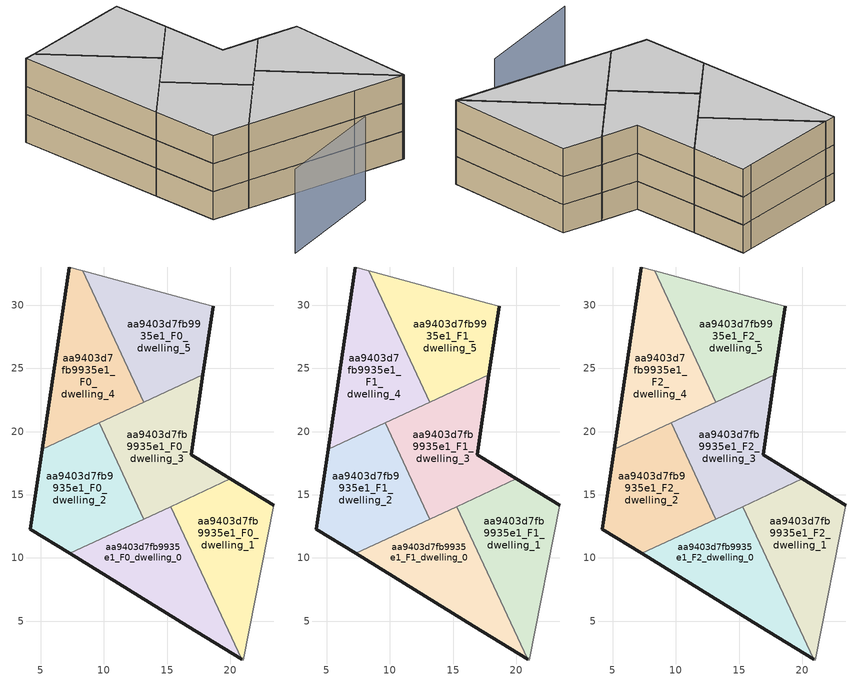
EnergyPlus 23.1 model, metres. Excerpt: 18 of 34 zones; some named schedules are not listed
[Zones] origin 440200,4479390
aa9403d7fb9935e1_F0_dwelling_0
 floor ground (EU_floor_Construction): 20.92,1.99 15.3,14.07 7.31,10.35 16.65,4.6 z0
 wall outside (EU_wall_Construction): 20.92,1.99 16.65,4.6 7.31,10.35 z0:3
 wall to aa9403d7fb9935e1_F0_dwelling_1 (EU_wall_Construction): 15.3,14.07 20.92,1.99 z0:3
 wall to aa9403d7fb9935e1_F0_dwelling_2 (EU_wall_Construction): 7.31,10.35 13.17,13.08 z0:3
 wall to aa9403d7fb9935e1_F0_dwelling_3 (EU_wall_Construction): 13.17,13.08 15.3,14.07 z0:3
aa9403d7fb9935e1_F0_dwelling_1
 floor ground (EU_floor_Construction): 21.02,1.92 23.43,14.16 20.02,16.26 15.3,14.07 20.92,1.99 z0
 wall outside (EU_wall_Construction): 20.02,16.26 23.43,14.16 z0:3
 wall adiabatic (EU_wall_Construction): 23.43,14.16 21.02,1.92 20.92,1.99 z0:3
 wall to aa9403d7fb9935e1_F0_dwelling_3 (EU_wall_Construction): 15.3,14.07 20.02,16.26 z0:3
aa9403d7fb9935e1_F0_dwelling_2
 floor ground (EU_floor_Construction): 13.17,13.08 9.64,20.68 5.12,18.58 4.18,12.27 7.31,10.35 z0
 wall outside (EU_wall_Construction): 7.31,10.35 4.18,12.27 5.12,18.58 z0:3
 wall to aa9403d7fb9935e1_F0_dwelling_3 (EU_wall_Construction): 9.64,20.68 13.17,13.08 z0:3
 wall to aa9403d7fb9935e1_F0_dwelling_4 (EU_wall_Construction): 5.12,18.58 9.64,20.68 z0:3
aa9403d7fb9935e1_F0_dwelling_3
 floor ground (EU_floor_Construction): 20.02,16.26 16.9,18.18 17.84,24.49 9.64,20.68 13.17,13.08 z0
 wall outside (EU_wall_Construction): 17.84,24.49 16.9,18.18 20.02,16.26 z0:3
 wall to aa9403d7fb9935e1_F0_dwelling_5 (EU_wall_Construction): 13.16,22.32 17.84,24.49 z0:3
 wall to aa9403d7fb9935e1_F0_dwelling_4 (EU_wall_Construction): 9.64,20.68 13.16,22.32 z0:3
aa9403d7fb9935e1_F0_dwelling_4
 floor ground (EU_floor_Construction): 13.16,22.32 8.32,32.73 7.27,33.02 5.12,18.58 z0
 wall outside (EU_wall_Construction): 5.12,18.58 7.27,33.02 z0:3
 wall adiabatic (EU_wall_Construction): 7.27,33.02 8.32,32.73 z0:3
 wall to aa9403d7fb9935e1_F0_dwelling_5 (EU_wall_Construction): 8.32,32.73 13.16,22.32 z0:3
aa9403d7fb9935e1_F0_dwelling_5
 floor ground (EU_floor_Construction): 17.84,24.49 18.65,29.92 17.76,30.16 8.32,32.73 13.16,22.32 z0
 wall outside (EU_wall_Construction): 18.65,29.92 17.84,24.49 z0:3
 wall adiabatic (EU_wall_Construction): 8.32,32.73 17.76,30.16 18.65,29.92 z0:3
aa9403d7fb9935e1_F1_dwelling_0
 floor to aa9403d7fb9935e1_F0_dwelling_0 (EU_floor_Construction): 20.92,1.99 15.3,14.07 7.31,10.35 16.65,4.6 z3
 wall outside (EU_wall_Construction): 20.92,1.99 16.65,4.6 7.31,10.35 z3:6
 wall to aa9403d7fb9935e1_F1_dwelling_1 (EU_wall_Construction): 15.3,14.07 20.92,1.99 z3:6
 wall to aa9403d7fb9935e1_F1_dwelling_2 (EU_wall_Construction): 7.31,10.35 13.17,13.08 z3:6
 wall to aa9403d7fb9935e1_F1_dwelling_3 (EU_wall_Construction): 13.17,13.08 15.3,14.07 z3:6
aa9403d7fb9935e1_F1_dwelling_1
 floor to aa9403d7fb9935e1_F0_dwelling_1 (EU_floor_Construction): 21.02,1.92 23.43,14.16 20.02,16.26 15.3,14.07 20.92,1.99 z3
 wall outside (EU_wall_Construction): 20.02,16.26 23.43,14.16 z3:6
 wall adiabatic (EU_wall_Construction): 23.43,14.16 21.02,1.92 20.92,1.99 z3:6
 wall to aa9403d7fb9935e1_F1_dwelling_3 (EU_wall_Construction): 15.3,14.07 20.02,16.26 z3:6
aa9403d7fb9935e1_F1_dwelling_2
 floor to aa9403d7fb9935e1_F0_dwelling_2 (EU_floor_Construction): 13.17,13.08 9.64,20.68 5.12,18.58 4.18,12.27 7.31,10.35 z3
 wall outside (EU_wall_Construction): 7.31,10.35 4.18,12.27 5.12,18.58 z3:6
 wall to aa9403d7fb9935e1_F1_dwelling_3 (EU_wall_Construction): 9.64,20.68 13.17,13.08 z3:6
 wall to aa9403d7fb9935e1_F1_dwelling_4 (EU_wall_Construction): 5.12,18.58 9.64,20.68 z3:6
aa9403d7fb9935e1_F1_dwelling_3
 floor to aa9403d7fb9935e1_F0_dwelling_3 (EU_floor_Construction): 20.02,16.26 16.9,18.18 17.84,24.49 9.64,20.68 13.17,13.08 z3
 wall outside (EU_wall_Construction): 17.84,24.49 16.9,18.18 20.02,16.26 z3:6
 wall to aa9403d7fb9935e1_F1_dwelling_5 (EU_wall_Construction): 13.16,22.32 17.84,24.49 z3:6
 wall to aa9403d7fb9935e1_F1_dwelling_4 (EU_wall_Construction): 9.64,20.68 13.16,22.32 z3:6
aa9403d7fb9935e1_F1_dwelling_4
 floor to aa9403d7fb9935e1_F0_dwelling_4 (EU_floor_Construction): 13.16,22.32 8.32,32.73 7.27,33.02 5.12,18.58 z3
 wall outside (EU_wall_Construction): 5.12,18.58 7.27,33.02 z3:6
 wall adiabatic (EU_wall_Construction): 7.27,33.02 8.32,32.73 z3:6
 wall to aa9403d7fb9935e1_F1_dwelling_5 (EU_wall_Construction): 8.32,32.73 13.16,22.32 z3:6
aa9403d7fb9935e1_F1_dwelling_5
 floor to aa9403d7fb9935e1_F0_dwelling_5 (EU_floor_Construction): 17.84,24.49 18.65,29.92 17.76,30.16 8.32,32.73 13.16,22.32 z3
 wall outside (EU_wall_Construction): 18.65,29.92 17.84,24.49 z3:6
 wall adiabatic (EU_wall_Construction): 8.32,32.73 17.76,30.16 18.65,29.92 z3:6
aa9403d7fb9935e1_F2_dwelling_0
 floor to aa9403d7fb9935e1_F1_dwelling_0 (EU_floor_Construction): 20.92,1.99 15.3,14.07 7.31,10.35 16.65,4.6 z6
 wall outside (EU_wall_Construction): 20.92,1.99 16.65,4.6 7.31,10.35 z6:9
 wall to aa9403d7fb9935e1_F2_dwelling_1 (EU_wall_Construction): 15.3,14.07 20.92,1.99 z6:9
 wall to aa9403d7fb9935e1_F2_dwelling_2 (EU_wall_Construction): 7.31,10.35 13.17,13.08 z6:9
 wall to aa9403d7fb9935e1_F2_dwelling_3 (EU_wall_Construction): 13.17,13.08 15.3,14.07 z6:9
 ceiling to aa9403d7fb9935e1_F3_dwelling_0 (EU_floor_Construction): 15.3,14.07 20.92,1.99 16.65,4.6 7.31,10.35 z9
aa9403d7fb9935e1_F2_dwelling_1
 floor to aa9403d7fb9935e1_F1_dwelling_1 (EU_floor_Construction): 21.02,1.92 23.43,14.16 20.02,16.26 15.3,14.07 20.92,1.99 z6
 wall outside (EU_wall_Construction): 20.02,16.26 23.43,14.16 z6:9
 wall adiabatic (EU_wall_Construction): 23.43,14.16 21.02,1.92 20.92,1.99 z6:9
 wall to aa9403d7fb9935e1_F2_dwelling_3 (EU_wall_Construction): 15.3,14.07 20.02,16.26 z6:9
 ceiling to aa9403d7fb9935e1_F3_dwelling_1 (EU_floor_Construction): 23.43,14.16 21.02,1.92 20.92,1.99 15.3,14.07 20.02,16.26 z9
aa9403d7fb9935e1_F2_dwelling_2
 floor to aa9403d7fb9935e1_F1_dwelling_2 (EU_floor_Construction): 13.17,13.08 9.64,20.68 5.12,18.58 4.18,12.27 7.31,10.35 z6
 wall outside (EU_wall_Construction): 7.31,10.35 4.18,12.27 5.12,18.58 z6:9
 wall to aa9403d7fb9935e1_F2_dwelling_3 (EU_wall_Construction): 9.64,20.68 13.17,13.08 z6:9
 wall to aa9403d7fb9935e1_F2_dwelling_4 (EU_wall_Construction): 5.12,18.58 9.64,20.68 z6:9
 ceiling to aa9403d7fb9935e1_F3_dwelling_2 (EU_floor_Construction): 9.64,20.68 13.17,13.08 7.31,10.35 4.18,12.27 5.12,18.58 z9
aa9403d7fb9935e1_F2_dwelling_3
 floor to aa9403d7fb9935e1_F1_dwelling_3 (EU_floor_Construction): 20.02,16.26 16.9,18.18 17.84,24.49 9.64,20.68 13.17,13.08 z6
 wall outside (EU_wall_Construction): 17.84,24.49 16.9,18.18 20.02,16.26 z6:9
 wall to aa9403d7fb9935e1_F2_dwelling_5 (EU_wall_Construction): 13.16,22.32 17.84,24.49 z6:9
 wall to aa9403d7fb9935e1_F2_dwelling_4 (EU_wall_Construction): 9.64,20.68 13.16,22.32 z6:9
 ceiling to aa9403d7fb9935e1_F3_dwelling_3 (EU_floor_Construction): 17.84,24.49 16.9,18.18 20.02,16.26 13.17,13.08 9.64,20.68 z9
aa9403d7fb9935e1_F2_dwelling_4
 floor to aa9403d7fb9935e1_F1_dwelling_4 (EU_floor_Construction): 13.16,22.32 8.32,32.73 7.27,33.02 5.12,18.58 z6
 wall outside (EU_wall_Construction): 5.12,18.58 7.27,33.02 z6:9
 wall adiabatic (EU_wall_Construction): 7.27,33.02 8.32,32.73 z6:9
 wall to aa9403d7fb9935e1_F2_dwelling_5 (EU_wall_Construction): 8.32,32.73 13.16,22.32 z6:9
 ceiling to aa9403d7fb9935e1_F3_dwelling_4 (EU_floor_Construction): 8.32,32.73 13.16,22.32 5.12,18.58 7.27,33.02 z9
aa9403d7fb9935e1_F2_dwelling_5
 floor to aa9403d7fb9935e1_F1_dwelling_5 (EU_floor_Construction): 17.84,24.49 18.65,29.92 17.76,30.16 8.32,32.73 13.16,22.32 z6
 wall outside (EU_wall_Construction): 18.65,29.92 17.84,24.49 z6:9
 wall adiabatic (EU_wall_Construction): 8.32,32.73 17.76,30.16 18.65,29.92 z6:9
 ceiling to aa9403d7fb9935e1_F3_dwelling_5 (EU_floor_Construction): 17.76,30.16 18.65,29.92 17.84,24.49 13.16,22.32 8.32,32.73 z9
shading: 2.87,3.25 13.38,1.77 z0:9
[Building]
EU S2 Campaign: North Axis=0; Terrain=City; Solar Distribution=FullExterior
[Site:Location]
Madrid: Latitude=40.5; Longitude=-3.5; Time Zone=1; Elevation=609
[SizingPeriod:WeatherFileDays]
AnnualSizingPeriod: Begin Month=1; Begin Day of Month=1; End Month=12; End Day of Month=31; Day of Week for Start Day=Monday; Use Weather File Daylight Saving Period=No; Use Weather File Rain and Snow Indicators=No
[MATERIAL]
EU_InternalMass_Material: Roughness=MediumRough; Thickness=0.1; Conductivity=1; Density=1800; Specific Heat=900; Thermal Absorptance=0.9; Solar Absorptance=0.7; Visible Absorptance=0.7
[MATERIAL:NOMASS] Roughness=MediumRough; Thermal Absorptance=0.9; Solar Absorptance=0.7; Visible Absorptance=0.7
Name | Thermal Resistance
EU_wall_NoMass | 2.16768
EU_floor_NoMass | 1.14339
[CONSTRUCTION]
EU_wall_Construction: EU_wall_NoMass
EU_floor_Construction: EU_floor_NoMass
EU_InternalMass_Construction: EU_InternalMass_Material
[ZONE] Type=1; Multiplier=1; Ceiling Height=autocalculate; Floor Area=autocalculate; Part of Total Floor Area=Yes
Name | Volume
aa9403d7fb9935e1_F0_dwelling_0; aa9403d7fb9935e1_F1_dwelling_0; aa9403d7fb9935e1_F2_dwelling_0 | 176.343
aa9403d7fb9935e1_F0_dwelling_1; aa9403d7fb9935e1_F1_dwelling_1; aa9403d7fb9935e1_F2_dwelling_1 | 176.319
aa9403d7fb9935e1_F0_dwelling_2; aa9403d7fb9935e1_F1_dwelling_2; aa9403d7fb9935e1_F2_dwelling_2 | 176.321
aa9403d7fb9935e1_F0_dwelling_3; aa9403d7fb9935e1_F1_dwelling_3; aa9403d7fb9935e1_F2_dwelling_3 | 176.305
aa9403d7fb9935e1_F0_dwelling_4; aa9403d7fb9935e1_F1_dwelling_4; aa9403d7fb9935e1_F2_dwelling_4 | 176.322
aa9403d7fb9935e1_F0_dwelling_5; aa9403d7fb9935e1_F1_dwelling_5; aa9403d7fb9935e1_F2_dwelling_5 | 176.31
[INTERNALMASS] Construction=EU_InternalMass_Construction
Name | Zone or ZoneList | Surface Area
aa9403d7fb9935e1_F0_dwelling_0_EU_InternalMass | aa9403d7fb9935e1_F0_dwelling_0 | 58.7687
aa9403d7fb9935e1_F0_dwelling_1_EU_InternalMass | aa9403d7fb9935e1_F0_dwelling_1 | 58.7722
aa9403d7fb9935e1_F0_dwelling_2_EU_InternalMass | aa9403d7fb9935e1_F0_dwelling_2 | 58.775
aa9403d7fb9935e1_F0_dwelling_3_EU_InternalMass | aa9403d7fb9935e1_F0_dwelling_3 | 58.768
aa9403d7fb9935e1_F0_dwelling_4_EU_InternalMass | aa9403d7fb9935e1_F0_dwelling_4 | 58.7721
aa9403d7fb9935e1_F0_dwelling_5_EU_InternalMass | aa9403d7fb9935e1_F0_dwelling_5 | 58.7691
aa9403d7fb9935e1_F1_dwelling_0_EU_InternalMass | aa9403d7fb9935e1_F1_dwelling_0 | 58.7687
aa9403d7fb9935e1_F1_dwelling_1_EU_InternalMass | aa9403d7fb9935e1_F1_dwelling_1 | 58.7722
aa9403d7fb9935e1_F1_dwelling_2_EU_InternalMass | aa9403d7fb9935e1_F1_dwelling_2 | 58.775
aa9403d7fb9935e1_F1_dwelling_3_EU_InternalMass | aa9403d7fb9935e1_F1_dwelling_3 | 58.768
aa9403d7fb9935e1_F1_dwelling_4_EU_InternalMass | aa9403d7fb9935e1_F1_dwelling_4 | 58.7721
aa9403d7fb9935e1_F1_dwelling_5_EU_InternalMass | aa9403d7fb9935e1_F1_dwelling_5 | 58.7691
aa9403d7fb9935e1_F2_dwelling_0_EU_InternalMass | aa9403d7fb9935e1_F2_dwelling_0 | 58.7687
aa9403d7fb9935e1_F2_dwelling_1_EU_InternalMass | aa9403d7fb9935e1_F2_dwelling_1 | 58.7722
aa9403d7fb9935e1_F2_dwelling_2_EU_InternalMass | aa9403d7fb9935e1_F2_dwelling_2 | 58.775
aa9403d7fb9935e1_F2_dwelling_3_EU_InternalMass | aa9403d7fb9935e1_F2_dwelling_3 | 58.768
aa9403d7fb9935e1_F2_dwelling_4_EU_InternalMass | aa9403d7fb9935e1_F2_dwelling_4 | 58.7721
aa9403d7fb9935e1_F2_dwelling_5_EU_InternalMass | aa9403d7fb9935e1_F2_dwelling_5 | 58.7691
[OTHEREQUIPMENT] Fuel Type=Electricity; Design Level Calculation Method=Watts/Area; Power per Zone Floor Area=1; Fraction Latent=0; Fraction Radiant=0; Fraction Lost=0; Carbon Dioxide Generation Rate=0; EndUse Subcategory=EU_Step8_InternalGains
Name | Zone or ZoneList or Space or SpaceList | Schedule
EU_Step8_InternalGain_aa9403d7fb9935e1_F0_dwelling_0_f000 | aa9403d7fb9935e1_F0_dwelling_0 | EU_Step8_GainSchedule_aa9403d7fb9935e1_F0_dwelling_0_f000
EU_Step8_InternalGain_aa9403d7fb9935e1_F0_dwelling_1_f000 | aa9403d7fb9935e1_F0_dwelling_1 | EU_Step8_GainSchedule_aa9403d7fb9935e1_F0_dwelling_1_f000
EU_Step8_InternalGain_aa9403d7fb9935e1_F0_dwelling_2_f000 | aa9403d7fb9935e1_F0_dwelling_2 | EU_Step8_GainSchedule_aa9403d7fb9935e1_F0_dwelling_2_f000
EU_Step8_InternalGain_aa9403d7fb9935e1_F0_dwelling_3_f000 | aa9403d7fb9935e1_F0_dwelling_3 | EU_Step8_GainSchedule_aa9403d7fb9935e1_F0_dwelling_3_f000
EU_Step8_InternalGain_aa9403d7fb9935e1_F0_dwelling_4_f000 | aa9403d7fb9935e1_F0_dwelling_4 | EU_Step8_GainSchedule_aa9403d7fb9935e1_F0_dwelling_4_f000
EU_Step8_InternalGain_aa9403d7fb9935e1_F0_dwelling_5_f000 | aa9403d7fb9935e1_F0_dwelling_5 | EU_Step8_GainSchedule_aa9403d7fb9935e1_F0_dwelling_5_f000
EU_Step8_InternalGain_aa9403d7fb9935e1_F1_dwelling_0_f000 | aa9403d7fb9935e1_F1_dwelling_0 | EU_Step8_GainSchedule_aa9403d7fb9935e1_F1_dwelling_0_f000
EU_Step8_InternalGain_aa9403d7fb9935e1_F1_dwelling_1_f000 | aa9403d7fb9935e1_F1_dwelling_1 | EU_Step8_GainSchedule_aa9403d7fb9935e1_F1_dwelling_1_f000
EU_Step8_InternalGain_aa9403d7fb9935e1_F1_dwelling_2_f000 | aa9403d7fb9935e1_F1_dwelling_2 | EU_Step8_GainSchedule_aa9403d7fb9935e1_F1_dwelling_2_f000
EU_Step8_InternalGain_aa9403d7fb9935e1_F1_dwelling_3_f000 | aa9403d7fb9935e1_F1_dwelling_3 | EU_Step8_GainSchedule_aa9403d7fb9935e1_F1_dwelling_3_f000
EU_Step8_InternalGain_aa9403d7fb9935e1_F1_dwelling_4_f000 | aa9403d7fb9935e1_F1_dwelling_4 | EU_Step8_GainSchedule_aa9403d7fb9935e1_F1_dwelling_4_f000
EU_Step8_InternalGain_aa9403d7fb9935e1_F1_dwelling_5_f000 | aa9403d7fb9935e1_F1_dwelling_5 | EU_Step8_GainSchedule_aa9403d7fb9935e1_F1_dwelling_5_f000
EU_Step8_InternalGain_aa9403d7fb9935e1_F2_dwelling_0_f000 | aa9403d7fb9935e1_F2_dwelling_0 | EU_Step8_GainSchedule_aa9403d7fb9935e1_F2_dwelling_0_f000
EU_Step8_InternalGain_aa9403d7fb9935e1_F2_dwelling_1_f000 | aa9403d7fb9935e1_F2_dwelling_1 | EU_Step8_GainSchedule_aa9403d7fb9935e1_F2_dwelling_1_f000
EU_Step8_InternalGain_aa9403d7fb9935e1_F2_dwelling_2_f000 | aa9403d7fb9935e1_F2_dwelling_2 | EU_Step8_GainSchedule_aa9403d7fb9935e1_F2_dwelling_2_f000
EU_Step8_InternalGain_aa9403d7fb9935e1_F2_dwelling_3_f000 | aa9403d7fb9935e1_F2_dwelling_3 | EU_Step8_GainSchedule_aa9403d7fb9935e1_F2_dwelling_3_f000
EU_Step8_InternalGain_aa9403d7fb9935e1_F2_dwelling_4_f000 | aa9403d7fb9935e1_F2_dwelling_4 | EU_Step8_GainSchedule_aa9403d7fb9935e1_F2_dwelling_4_f000
EU_Step8_InternalGain_aa9403d7fb9935e1_F2_dwelling_5_f000 | aa9403d7fb9935e1_F2_dwelling_5 | EU_Step8_GainSchedule_aa9403d7fb9935e1_F2_dwelling_5_f000
[ZONEVENTILATION:DESIGNFLOWRATE] Schedule=EU_AlwaysOn; Design Flow Rate Calculation Method=AirChanges/Hour; Air Changes per Hour=0.480546; Ventilation Type=Natural; Fan Pressure Rise=0; Fan Total Efficiency=1; Constant Term Coefficient=1; Temperature Term Coefficient=0; Velocity Term Coefficient=0; Velocity Squared Term Coefficient=0; Minimum Indoor Temperature=-100; Maximum Indoor Temperature=100; Delta Temperature=-100; Minimum Outdoor Temperature=-100; Maximum Outdoor Temperature=100; Maximum Wind Speed=40
Name | Zone or ZoneList or Space or SpaceList
EU_ConstantAir_aa9403d7fb9935e1_F0_dwelling_0 | aa9403d7fb9935e1_F0_dwelling_0
EU_ConstantAir_aa9403d7fb9935e1_F0_dwelling_1 | aa9403d7fb9935e1_F0_dwelling_1
EU_ConstantAir_aa9403d7fb9935e1_F0_dwelling_2 | aa9403d7fb9935e1_F0_dwelling_2
EU_ConstantAir_aa9403d7fb9935e1_F0_dwelling_3 | aa9403d7fb9935e1_F0_dwelling_3
EU_ConstantAir_aa9403d7fb9935e1_F0_dwelling_4 | aa9403d7fb9935e1_F0_dwelling_4
EU_ConstantAir_aa9403d7fb9935e1_F0_dwelling_5 | aa9403d7fb9935e1_F0_dwelling_5
EU_ConstantAir_aa9403d7fb9935e1_F1_dwelling_0 | aa9403d7fb9935e1_F1_dwelling_0
EU_ConstantAir_aa9403d7fb9935e1_F1_dwelling_1 | aa9403d7fb9935e1_F1_dwelling_1
EU_ConstantAir_aa9403d7fb9935e1_F1_dwelling_2 | aa9403d7fb9935e1_F1_dwelling_2
EU_ConstantAir_aa9403d7fb9935e1_F1_dwelling_3 | aa9403d7fb9935e1_F1_dwelling_3
EU_ConstantAir_aa9403d7fb9935e1_F1_dwelling_4 | aa9403d7fb9935e1_F1_dwelling_4
EU_ConstantAir_aa9403d7fb9935e1_F1_dwelling_5 | aa9403d7fb9935e1_F1_dwelling_5
EU_ConstantAir_aa9403d7fb9935e1_F2_dwelling_0 | aa9403d7fb9935e1_F2_dwelling_0
EU_ConstantAir_aa9403d7fb9935e1_F2_dwelling_1 | aa9403d7fb9935e1_F2_dwelling_1
EU_ConstantAir_aa9403d7fb9935e1_F2_dwelling_2 | aa9403d7fb9935e1_F2_dwelling_2
EU_ConstantAir_aa9403d7fb9935e1_F2_dwelling_3 | aa9403d7fb9935e1_F2_dwelling_3
EU_ConstantAir_aa9403d7fb9935e1_F2_dwelling_4 | aa9403d7fb9935e1_F2_dwelling_4
EU_ConstantAir_aa9403d7fb9935e1_F2_dwelling_5 | aa9403d7fb9935e1_F2_dwelling_5
[HVACTEMPLATE:THERMOSTAT] Constant Heating Setpoint=20; Constant Cooling Setpoint=50
EU_HeatOnly_aa9403d7fb9935e1_F0_dwelling_0; EU_HeatOnly_aa9403d7fb9935e1_F0_dwelling_1; EU_HeatOnly_aa9403d7fb9935e1_F0_dwelling_2; EU_HeatOnly_aa9403d7fb9935e1_F0_dwelling_3; EU_HeatOnly_aa9403d7fb9935e1_F0_dwelling_4; EU_HeatOnly_aa9403d7fb9935e1_F0_dwelling_5; EU_HeatOnly_aa9403d7fb9935e1_F1_dwelling_0; EU_HeatOnly_aa9403d7fb9935e1_F1_dwelling_1; EU_HeatOnly_aa9403d7fb9935e1_F1_dwelling_2; EU_HeatOnly_aa9403d7fb9935e1_F1_dwelling_3; EU_HeatOnly_aa9403d7fb9935e1_F1_dwelling_4; EU_HeatOnly_aa9403d7fb9935e1_F1_dwelling_5; EU_HeatOnly_aa9403d7fb9935e1_F2_dwelling_0; EU_HeatOnly_aa9403d7fb9935e1_F2_dwelling_1; EU_HeatOnly_aa9403d7fb9935e1_F2_dwelling_2; EU_HeatOnly_aa9403d7fb9935e1_F2_dwelling_3; EU_HeatOnly_aa9403d7fb9935e1_F2_dwelling_4; EU_HeatOnly_aa9403d7fb9935e1_F2_dwelling_5; EU_HeatOnly_aa9403d7fb9935e1_F3_dwelling_0; EU_HeatOnly_aa9403d7fb9935e1_F3_dwelling_1; EU_HeatOnly_aa9403d7fb9935e1_F3_dwelling_2; EU_HeatOnly_aa9403d7fb9935e1_F3_dwelling_3; EU_HeatOnly_aa9403d7fb9935e1_F3_dwelling_4; EU_HeatOnly_aa9403d7fb9935e1_F3_dwelling_5; EU_HeatOnly_aa9403d7fb9935e1_F4_dwelling_0; EU_HeatOnly_aa9403d7fb9935e1_F4_dwelling_1; EU_HeatOnly_aa9403d7fb9935e1_F4_dwelling_2; EU_HeatOnly_aa9403d7fb9935e1_F4_dwelling_3; EU_HeatOnly_aa9403d7fb9935e1_F4_dwelling_4; EU_HeatOnly_aa9403d7fb9935e1_F5_dwelling_0; EU_HeatOnly_aa9403d7fb9935e1_F5_dwelling_1; EU_HeatOnly_aa9403d7fb9935e1_F5_dwelling_2; EU_HeatOnly_aa9403d7fb9935e1_F5_dwelling_3; EU_HeatOnly_aa9403d7fb9935e1_F5_dwelling_4
[HVACTEMPLATE:ZONE:IDEALLOADSAIRSYSTEM] System Availability Schedule=EU_AlwaysOn; Maximum Heating Supply Air Temperature=50; Minimum Cooling Supply Air Temperature=13; Maximum Heating Supply Air Humidity Ratio=0.0156; Minimum Cooling Supply Air Humidity Ratio=0.0077; Heating Limit=NoLimit; Cooling Limit=NoLimit; Heating Availability Schedule=EU_AlwaysOn; Cooling Availability Schedule=EU_CoolingOff; Dehumidification Control Type=ConstantSensibleHeatRatio; Cooling Sensible Heat Ratio=0.7; Dehumidification Setpoint=60; Humidification Control Type=None; Humidification Setpoint=30; Outdoor Air Method=None; Outdoor Air Flow Rate per Person=0.00944; Outdoor Air Flow Rate per Zone Floor Area=0; Outdoor Air Flow Rate per Zone=0; Demand Controlled Ventilation Type=None; Outdoor Air Economizer Type=NoEconomizer; Heat Recovery Type=None; Sensible Heat Recovery Effectiveness=0.7; Latent Heat Recovery Effectiveness=0.65
Name | Template Thermostat
aa9403d7fb9935e1_F0_dwelling_0 | EU_HeatOnly_aa9403d7fb9935e1_F0_dwelling_0
aa9403d7fb9935e1_F0_dwelling_1 | EU_HeatOnly_aa9403d7fb9935e1_F0_dwelling_1
aa9403d7fb9935e1_F0_dwelling_2 | EU_HeatOnly_aa9403d7fb9935e1_F0_dwelling_2
aa9403d7fb9935e1_F0_dwelling_3 | EU_HeatOnly_aa9403d7fb9935e1_F0_dwelling_3
aa9403d7fb9935e1_F0_dwelling_4 | EU_HeatOnly_aa9403d7fb9935e1_F0_dwelling_4
aa9403d7fb9935e1_F0_dwelling_5 | EU_HeatOnly_aa9403d7fb9935e1_F0_dwelling_5
